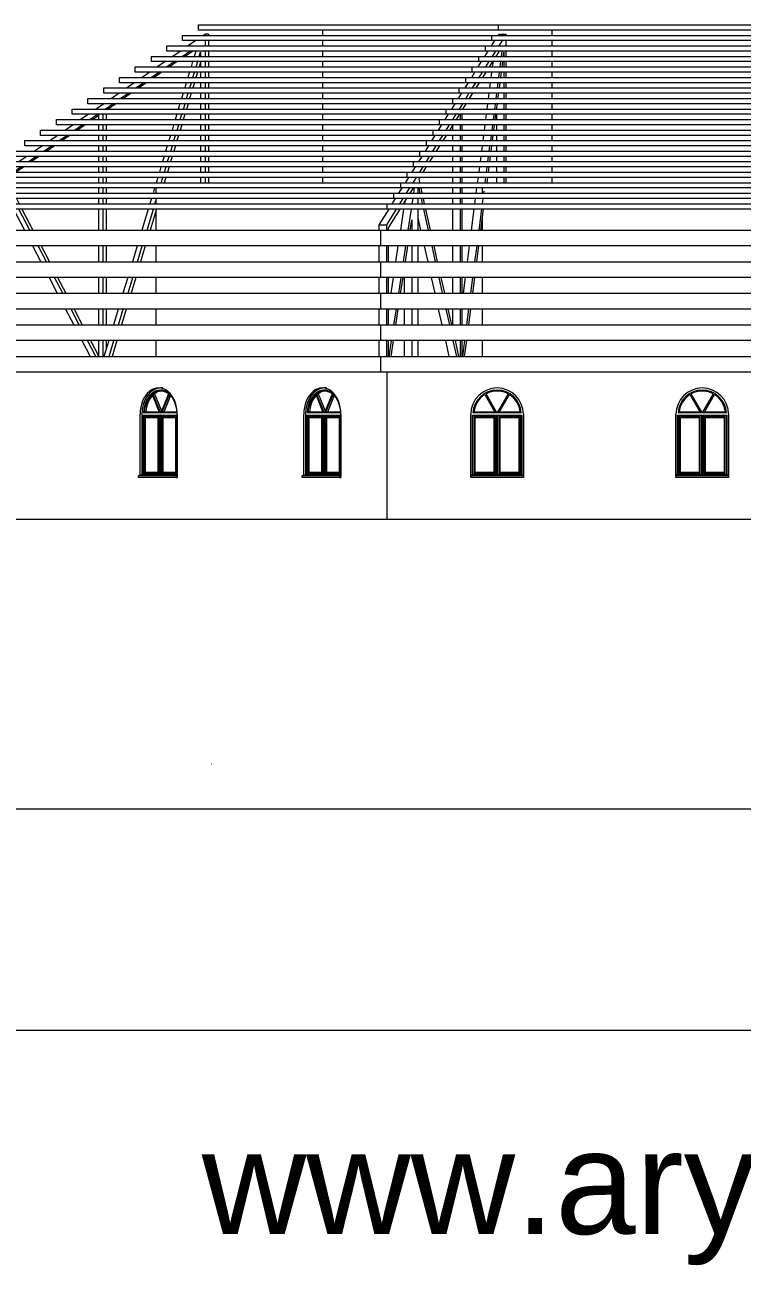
# Model space of a CAD drawing. Header units: millimetres. Extents: x -31964 to 27360, y -8966 to 14600.
# Drawn here: x -18603 to -4966, y -8966 to 14600 of the extents above; entities that cross this region are included whole.
import ezdxf

# ---------------------------------------------------------------- set-up
doc = ezdxf.new("R2010")
doc.units = ezdxf.units.MM
for name, color, linetype, lineweight in [('A-DETL-THIN', 151, 'Continuous', 9), ('A-FLOR', 192, 'Continuous', 9), ('A-GENM', 13, 'Continuous', 9), ('A-GLAZ', 151, 'Continuous', 9), ('A-ROOF', 132, 'Continuous', 9), ('A-WALL', 113, 'Continuous', 9), ('G-ANNO-TEXT', 231, 'Continuous', 9), ('I-FURN', 30, 'Continuous', 9), ('I-WALL', 2, 'Continuous', 9)]:
    doc.layers.add(name, color=color, linetype=linetype, lineweight=lineweight)
doc.styles.add('Arial', font='arial.ttf', dxfattribs={"height": 1967.065868})

# ---------------------------------------------------------------- blocks, each defined once
blk = doc.blocks.new('HOOR LIGHT - HOOR LIGHT-165948-East')
at = {"layer": 'A-GENM'}
for p, q in [((-20403, 11200), (-11713, 11200)), ((-11713, 11100), (-20403, 11100)), ((-11713, 11200), (768, 11200)), ((-11713, 11100), (-11713, 11200)), ((768, 11100), (-11713, 11100))]:
    blk.add_line(p, q, dxfattribs=at)
blk = doc.blocks.new('HOOR LIGHT1 - HOOR LIGHT-166020-East')
at = {"layer": 'A-GENM'}
for p, q in [((-20103, 11400), (-11589, 11400)), ((-11589, 11400), (644, 11400)), ((-11589, 11300), (-11589, 11400)), ((-11589, 11300), (-20103, 11300)), ((644, 11300), (-11589, 11300))]:
    blk.add_line(p, q, dxfattribs=at)
blk = doc.blocks.new('HOOR LIGHT2 - HOOR LIGHT-166050-East')
at = {"layer": 'A-GENM'}
for p, q in [((-19803, 11600), (-11464, 11600)), ((-11464, 11600), (520, 11600)), ((-11464, 11600), (-11464, 11500)), ((-11464, 11500), (-19803, 11500)), ((520, 11500), (-11464, 11500))]:
    blk.add_line(p, q, dxfattribs=at)
blk = doc.blocks.new('HOOR LIGHT3 - HOOR LIGHT-166080-East')
at = {"layer": 'A-GENM'}
for p, q in [((-19503, 11800), (-11340, 11800)), ((-11340, 11800), (395, 11800)), ((-11340, 11800), (-11340, 11700)), ((-11340, 11700), (-19503, 11700)), ((395, 11700), (-11340, 11700))]:
    blk.add_line(p, q, dxfattribs=at)
blk = doc.blocks.new('HOOR LIGHT4 - HOOR LIGHT-166110-East')
at = {"layer": 'A-GENM'}
for p, q in [((-19203, 12000), (-11216, 12000)), ((-11216, 11900), (-19203, 11900)), ((-11216, 12000), (271, 12000)), ((-11216, 11900), (-11216, 12000)), ((271, 11900), (-11216, 11900))]:
    blk.add_line(p, q, dxfattribs=at)
blk = doc.blocks.new('HOOR LIGHT5 - HOOR LIGHT-166140-East')
at = {"layer": 'A-GENM'}
for p, q in [((-18903, 12200), (-11092, 12200)), ((-11092, 12100), (-18903, 12100)), ((-11092, 12200), (147, 12200)), ((-11092, 12100), (-11092, 12200)), ((147, 12100), (-11092, 12100))]:
    blk.add_line(p, q, dxfattribs=at)
blk = doc.blocks.new('HOOR LIGHT6 - HOOR LIGHT-166170-East')
at = {"layer": 'A-GENM'}
for p, q in [((-18603, 12400), (-10967, 12400)), ((-18603, 12300), (-18603, 12400)), ((-10967, 12300), (-18603, 12300)), ((-10967, 12400), (23, 12400)), ((-10967, 12300), (-10967, 12400)), ((23, 12300), (-10967, 12300))]:
    blk.add_line(p, q, dxfattribs=at)
blk = doc.blocks.new('HOOR LIGHT7 - HOOR LIGHT-166200-East')
at = {"layer": 'A-GENM'}
for p, q in [((-18303, 12600), (-10843, 12600)), ((-18303, 12500), (-18303, 12600)), ((-10843, 12500), (-18303, 12500)), ((-10843, 12600), (-102, 12600)), ((-10843, 12500), (-10843, 12600)), ((-102, 12500), (-10843, 12500)), ((-102, 12600), (7394, 12600)), ((-102, 12500), (-102, 12600)), ((7394, 12500), (-102, 12500)), ((7394, 12600), (7394, 12500))]:
    blk.add_line(p, q, dxfattribs=at)
blk = doc.blocks.new('HOOR LIGHT8 - HOOR LIGHT-166230-East')
at = {"layer": 'A-GENM'}
for p, q in [((-18003, 12800), (-10719, 12800)), ((-18003, 12700), (-18003, 12800)), ((-10719, 12800), (-226, 12800)), ((-10719, 12700), (-10719, 12800)), ((-226, 12800), (7094, 12800)), ((-226, 12700), (-226, 12800)), ((7094, 12800), (7094, 12700)), ((-10719, 12700), (-18003, 12700)), ((-226, 12700), (-10719, 12700)), ((7094, 12700), (-226, 12700))]:
    blk.add_line(p, q, dxfattribs=at)
blk = doc.blocks.new('HOOR LIGHT9 - HOOR LIGHT-166260-East')
at = {"layer": 'A-GENM'}
for p, q in [((-17703, 13000), (-10595, 13000)), ((-17703, 12900), (-17703, 13000)), ((-10595, 13000), (-350, 13000)), ((-10595, 12900), (-10595, 13000)), ((-350, 13000), (6794, 13000)), ((-350, 12900), (-350, 13000)), ((6794, 12900), (6794, 13000)), ((-10595, 12900), (-17703, 12900)), ((-350, 12900), (-10595, 12900)), ((6794, 12900), (-350, 12900))]:
    blk.add_line(p, q, dxfattribs=at)
blk = doc.blocks.new('HOOR LIGHT10 - HOOR LIGHT-166290-East')
at = {"layer": 'A-GENM'}
for p, q in [((-17403, 13200), (-10470, 13200)), ((-17403, 13100), (-17403, 13200)), ((-10470, 13200), (-474, 13200)), ((-10470, 13100), (-10470, 13200)), ((-474, 13200), (6494, 13200)), ((-474, 13100), (-474, 13200)), ((6494, 13100), (6494, 13200)), ((-10470, 13100), (-17403, 13100)), ((-474, 13100), (-10470, 13100)), ((6494, 13100), (-474, 13100))]:
    blk.add_line(p, q, dxfattribs=at)
blk = doc.blocks.new('HOOR LIGHT11 - HOOR LIGHT-166320-East')
at = {"layer": 'A-GENM'}
for p, q in [((-17103, 13400), (-10346, 13400)), ((-17103, 13300), (-17103, 13400)), ((-10346, 13300), (-17103, 13300)), ((-10346, 13400), (-599, 13400)), ((-10346, 13300), (-10346, 13400)), ((-599, 13300), (-10346, 13300)), ((-599, 13400), (6194, 13400)), ((-599, 13300), (-599, 13400)), ((6194, 13300), (-599, 13300)), ((6194, 13300), (6194, 13400))]:
    blk.add_line(p, q, dxfattribs=at)
blk = doc.blocks.new('HOOR LIGHT12 - HOOR LIGHT-166350-East')
at = {"layer": 'A-GENM'}
for p, q in [((-16803, 13600), (-10222, 13600)), ((-16803, 13500), (-16803, 13600)), ((-10222, 13500), (-16803, 13500)), ((-10222, 13600), (-723, 13600)), ((-10222, 13500), (-10222, 13600)), ((-723, 13500), (-10222, 13500)), ((-723, 13600), (5894, 13600)), ((-723, 13500), (-723, 13600)), ((5894, 13500), (-723, 13500)), ((5894, 13500), (5894, 13600))]:
    blk.add_line(p, q, dxfattribs=at)
blk = doc.blocks.new('HOOR LIGHT13 - HOOR LIGHT-166380-East')
at = {"layer": 'A-GENM'}
for p, q in [((-16503, 13800), (-10098, 13800)), ((-16503, 13700), (-16503, 13800)), ((-10098, 13700), (-16503, 13700)), ((-10098, 13800), (-847, 13800)), ((-10098, 13700), (-10098, 13800)), ((-847, 13700), (-10098, 13700)), ((-847, 13800), (5594, 13800)), ((-847, 13700), (-847, 13800)), ((5594, 13700), (-847, 13700)), ((5594, 13700), (5594, 13800))]:
    blk.add_line(p, q, dxfattribs=at)
blk = doc.blocks.new('HOOR LIGHT14 - HOOR LIGHT-166410-East')
at = {"layer": 'A-GENM'}
for p, q in [((-16203, 14000), (-9973, 14000)), ((-16203, 14000), (-16203, 13900)), ((-9973, 14000), (-971, 14000)), ((-9973, 13900), (-9973, 14000)), ((-971, 14000), (5294, 14000)), ((-971, 13900), (-971, 14000)), ((5294, 13900), (5294, 14000)), ((-9973, 13900), (-16203, 13900)), ((-971, 13900), (-9973, 13900)), ((5294, 13900), (-971, 13900))]:
    blk.add_line(p, q, dxfattribs=at)
blk = doc.blocks.new('HOOR LIGHT15 - HOOR LIGHT-166476-East')
at = {"layer": 'A-GENM'}
for p, q in [((-15903, 14200), (-9849, 14200)), ((-15903, 14100), (-15903, 14200)), ((-9849, 14200), (-1096, 14200)), ((-9849, 14100), (-9849, 14200)), ((-1096, 14200), (4994, 14200)), ((-1096, 14100), (-1096, 14200)), ((4994, 14100), (4994, 14200)), ((-9849, 14100), (-15903, 14100)), ((-1096, 14100), (-9849, 14100)), ((4994, 14100), (-1096, 14100))]:
    blk.add_line(p, q, dxfattribs=at)
blk = doc.blocks.new('HOOR LIGHT16 - HOOR LIGHT-166506-East')
at = {"layer": 'A-GENM'}
for p, q in [((-15603, 14400), (-9725, 14400)), ((-15603, 14300), (-15603, 14400)), ((-9725, 14400), (-1220, 14400)), ((-9725, 14300), (-9725, 14400)), ((-1220, 14400), (4694, 14400)), ((-1220, 14300), (-1220, 14400)), ((4694, 14400), (4694, 14300)), ((-9725, 14300), (-15603, 14300)), ((-1220, 14300), (-9725, 14300)), ((4694, 14300), (-1220, 14300))]:
    blk.add_line(p, q, dxfattribs=at)
blk = doc.blocks.new('HOOR LIGHT17 - HOOR LIGHT-166536-East')
at = {"layer": 'A-GENM'}
for p, q in [((-15303, 14600), (-9601, 14600)), ((-15303, 14500), (-15303, 14600)), ((-9601, 14500), (-15303, 14500)), ((-9601, 14600), (-1344, 14600)), ((-9601, 14500), (-9601, 14600)), ((-1344, 14500), (-9601, 14500)), ((-1344, 14600), (4394, 14600)), ((-1344, 14500), (-1344, 14600)), ((4394, 14500), (-1344, 14500)), ((4394, 14600), (4394, 14500))]:
    blk.add_line(p, q, dxfattribs=at)
blk = doc.blocks.new('TRUESS - TRUESS-169564-East')
at = {"layer": 'A-GENM'}
for p, q in [((-15170, 14423), (-15204, 14400)), ((-15170, 14400), (-15170, 14423)), ((-15113, 14423), (-15170, 14423)), ((-15113, 14423), (-15113, 14400)), ((-15350, 14300), (-15496, 14200)), ((-15170, 14200), (-15170, 14300)), ((-15113, 14300), (-15113, 14200)), ((-15642, 14100), (-15787, 14000)), ((-15615, 14000), (-15469, 14100)), ((-15412, 14100), (-15558, 14000)), ((-15354, 14100), (-15384, 14000)), ((-15287, 14000), (-15263, 14080)), ((-15263, 14080), (-15263, 14000)), ((-15170, 14000), (-15170, 14100)), ((-15113, 14100), (-15113, 14000)), ((-16226, 13700), (-16372, 13600)), ((-16199, 13600), (-16053, 13700)), ((-15996, 13700), (-16142, 13600)), ((-15934, 13900), (-16080, 13800)), ((-15907, 13800), (-15761, 13900)), ((-15704, 13900), (-15850, 13800)), ((-15474, 13700), (-15504, 13600)), ((-15414, 13900), (-15444, 13800)), ((-15407, 13600), (-15377, 13700)), ((-15320, 13700), (-15350, 13600)), ((-15347, 13800), (-15317, 13900)), ((-15263, 13890), (-15290, 13800)), ((-15263, 13900), (-15263, 13800)), ((-15263, 13700), (-15263, 13600)), ((-15170, 13800), (-15170, 13900)), ((-15170, 13600), (-15170, 13700)), ((-15113, 13900), (-15113, 13800)), ((-15113, 13700), (-15113, 13600)), ((-16518, 13500), (-16664, 13400)), ((-16491, 13400), (-16345, 13500)), ((-16288, 13500), (-16434, 13400)), ((-15534, 13500), (-15564, 13400)), ((-15467, 13400), (-15437, 13500)), ((-15380, 13500), (-15410, 13400)), ((-15263, 13500), (-15263, 13400)), ((-15170, 13400), (-15170, 13500)), ((-15113, 13500), (-15113, 13400)), ((-16810, 13300), (-16956, 13200)), ((-16783, 13200), (-16637, 13300)), ((-16580, 13300), (-16726, 13200)), ((-15595, 13300), (-15625, 13200)), ((-15527, 13200), (-15497, 13300)), ((-15440, 13300), (-15470, 13200)), ((-15263, 13300), (-15263, 13200)), ((-15170, 13200), (-15170, 13300)), ((-15113, 13300), (-15113, 13200)), ((-17102, 13100), (-17248, 13000)), ((-17075, 13000), (-16929, 13100)), ((-16872, 13100), (-17018, 13000)), ((-15655, 13100), (-15685, 13000)), ((-15588, 13000), (-15558, 13100)), ((-15500, 13100), (-15530, 13000)), ((-15263, 13100), (-15263, 13000)), ((-15170, 13000), (-15170, 13100)), ((-15113, 13100), (-15113, 13000)), ((-17394, 12900), (-17540, 12800)), ((-17367, 12800), (-17221, 12900)), ((-17204, 12873), (-17310, 12800)), ((-17204, 12900), (-17204, 12800)), ((-17111, 12800), (-17111, 12900)), ((-17054, 12900), (-17054, 12800)), ((-15715, 12900), (-15745, 12800)), ((-15648, 12800), (-15618, 12900)), ((-15561, 12900), (-15591, 12800)), ((-15263, 12900), (-15263, 12800)), ((-15170, 12800), (-15170, 12900)), ((-15113, 12900), (-15113, 12800)), ((-17978, 12500), (-18124, 12400)), ((-17951, 12400), (-17805, 12500)), ((-17748, 12500), (-17894, 12400)), ((-17686, 12700), (-17832, 12600)), ((-17659, 12600), (-17513, 12700)), ((-17456, 12700), (-17602, 12600)), ((-17204, 12700), (-17204, 12600)), ((-17204, 12500), (-17204, 12400)), ((-17111, 12600), (-17111, 12700)), ((-17111, 12400), (-17111, 12500)), ((-17054, 12700), (-17054, 12600)), ((-17054, 12500), (-17054, 12400)), ((-15835, 12500), (-15865, 12400)), ((-15775, 12700), (-15805, 12600)), ((-15768, 12400), (-15738, 12500)), ((-15681, 12500), (-15711, 12400)), ((-15708, 12600), (-15678, 12700)), ((-15621, 12700), (-15651, 12600)), ((-15263, 12700), (-15263, 12600)), ((-15263, 12500), (-15263, 12400)), ((-15170, 12600), (-15170, 12700)), ((-15170, 12400), (-15170, 12500)), ((-15113, 12700), (-15113, 12600)), ((-15113, 12500), (-15113, 12400)), ((-18270, 12300), (-18416, 12200)), ((-18243, 12200), (-18097, 12300)), ((-18040, 12300), (-18186, 12200)), ((-17204, 12300), (-17204, 12200)), ((-17111, 12200), (-17111, 12300)), ((-17054, 12300), (-17054, 12200)), ((-15896, 12300), (-15926, 12200)), ((-15828, 12200), (-15798, 12300)), ((-15741, 12300), (-15771, 12200)), ((-15263, 12300), (-15263, 12200)), ((-15170, 12200), (-15170, 12300)), ((-15113, 12300), (-15113, 12200)), ((-18562, 12100), (-18708, 12000)), ((-18535, 12000), (-18389, 12100)), ((-18332, 12100), (-18478, 12000)), ((-17204, 12100), (-17204, 12000)), ((-17111, 12000), (-17111, 12100)), ((-17054, 12100), (-17054, 12000)), ((-15956, 12100), (-15986, 12000)), ((-15889, 12000), (-15859, 12100)), ((-15801, 12100), (-15831, 12000)), ((-15263, 12100), (-15263, 12000)), ((-15170, 12000), (-15170, 12100)), ((-15113, 12100), (-15113, 12000)), ((-18854, 11900), (-19000, 11800)), ((-18827, 11800), (-18681, 11900)), ((-18624, 11900), (-18770, 11800)), ((-17204, 11900), (-17204, 11800)), ((-17111, 11800), (-17111, 11900)), ((-17054, 11900), (-17054, 11800)), ((-16016, 11900), (-16046, 11800)), ((-15949, 11800), (-15919, 11900)), ((-15862, 11900), (-15892, 11800)), ((-15263, 11900), (-15263, 11800)), ((-15170, 11800), (-15170, 11900)), ((-15113, 11900), (-15113, 11800)), ((-19146, 11700), (-19292, 11600)), ((-19013, 11673), (-18973, 11700)), ((-18975, 11600), (-19013, 11673)), ((-18956, 11673), (-19013, 11673)), ((-18916, 11700), (-18956, 11673)), ((-18956, 11673), (-18918, 11600)), ((-17204, 11700), (-17204, 11600)), ((-17111, 11600), (-17111, 11700)), ((-17054, 11700), (-17054, 11600)), ((-16076, 11700), (-16106, 11600)), ((-16009, 11600), (-15979, 11700)), ((-15922, 11700), (-15952, 11600)), ((-15263, 11700), (-15263, 11600)), ((-15170, 11600), (-15170, 11700)), ((-15113, 11700), (-15113, 11600)), ((-19438, 11500), (-19584, 11400)), ((-19411, 11400), (-19265, 11500)), ((-19228, 11486), (-19354, 11400)), ((-19223, 11500), (-19258, 11400)), ((-19159, 11400), (-19145, 11442)), ((-19145, 11442), (-19145, 11400)), ((-19052, 11400), (-19052, 11500)), ((-19029, 11500), (-18977, 11400)), ((-18995, 11434), (-18995, 11400)), ((-18871, 11400), (-18923, 11500)), ((-18866, 11500), (-18814, 11400)), ((-17204, 11500), (-17204, 11400)), ((-17111, 11400), (-17111, 11500)), ((-17054, 11500), (-17054, 11400)), ((-16136, 11500), (-16166, 11400)), ((-20022, 11100), (-20460, 10800)), ((-20368, 10745), (-19849, 11100)), ((-19792, 11100), (-20310, 10745)), ((-19730, 11300), (-19876, 11200)), ((-19703, 11200), (-19557, 11300)), ((-19500, 11300), (-19646, 11200)), ((-19364, 11100), (-19504, 10700)), ((-19405, 10700), (-19265, 11100)), ((-19207, 11100), (-19348, 10700)), ((-19293, 11300), (-19328, 11200)), ((-19230, 11200), (-19194, 11300)), ((-19145, 11279), (-19172, 11200)), ((-19145, 11300), (-19145, 11200)), ((-19145, 11100), (-19145, 10700)), ((-19052, 11200), (-19052, 11300)), ((-19052, 10700), (-19052, 11100)), ((-18995, 11300), (-18995, 11200)), ((-18995, 11100), (-18995, 10700)), ((-18925, 11300), (-18873, 11200)), ((-18821, 11100), (-18612, 10700)), ((-18767, 11200), (-18819, 11300)), ((-18762, 11300), (-18709, 11200)), ((-18506, 10700), (-18715, 11100)), ((-18657, 11100), (-18449, 10700)), ((-17204, 11300), (-17204, 11200)), ((-17204, 11100), (-17204, 10700)), ((-17111, 11200), (-17111, 11300)), ((-17111, 10700), (-17111, 11100)), ((-17054, 11300), (-17054, 11200)), ((-17054, 11100), (-17054, 10700)), ((-16257, 11100), (-16377, 10700)), ((-16280, 10700), (-16160, 11100)), ((-16197, 11300), (-16227, 11200)), ((-16108, 11080), (-16223, 10700)), ((-16129, 11200), (-16108, 11270)), ((-20460, 10800), (-20460, 10700)), ((-20368, 10700), (-20368, 10745)), ((-20310, 10745), (-20368, 10745)), ((-20310, 10745), (-20310, 10700)), ((-20460, 10400), (-20460, 10100)), ((-20368, 10100), (-20368, 10400)), ((-20310, 10400), (-20310, 10100)), ((-19609, 10400), (-19715, 10100)), ((-19616, 10100), (-19510, 10400)), ((-19453, 10400), (-19559, 10100)), ((-19145, 10400), (-19145, 10100)), ((-19052, 10100), (-19052, 10400)), ((-18995, 10400), (-18995, 10100)), ((-18456, 10400), (-18299, 10100)), ((-18193, 10100), (-18350, 10400)), ((-18292, 10400), (-18136, 10100)), ((-17204, 10400), (-17204, 10100)), ((-17111, 10100), (-17111, 10400)), ((-17054, 10400), (-17054, 10100)), ((-16467, 10400), (-16558, 10100)), ((-16461, 10100), (-16370, 10400)), ((-16313, 10400), (-16403, 10100)), ((-20460, 9800), (-20460, 9500)), ((-20368, 9500), (-20368, 9800)), ((-20310, 9800), (-20310, 9500)), ((-19820, 9800), (-19925, 9500)), ((-19827, 9500), (-19721, 9800)), ((-19664, 9800), (-19769, 9500)), ((-19145, 9800), (-19145, 9500)), ((-19052, 9500), (-19052, 9800)), ((-18995, 9800), (-18995, 9500)), ((-18143, 9800), (-17987, 9500)), ((-17880, 9500), (-18037, 9800)), ((-17980, 9800), (-17823, 9500)), ((-17204, 9800), (-17204, 9500)), ((-17111, 9500), (-17111, 9800)), ((-17054, 9800), (-17054, 9500)), ((-16648, 9800), (-16738, 9500)), ((-16641, 9500), (-16551, 9800)), ((-16494, 9800), (-16584, 9500)), ((-20460, 9200), (-20460, 8900)), ((-20368, 8900), (-20368, 9200)), ((-20310, 9200), (-20310, 8900)), ((-20031, 9200), (-20136, 8900)), ((-20037, 8900), (-19932, 9200)), ((-19875, 9200), (-19980, 8900)), ((-19145, 9200), (-19145, 8900)), ((-19052, 8900), (-19052, 9200)), ((-18995, 9200), (-18995, 8900)), ((-17830, 9200), (-17674, 8900)), ((-17568, 8900), (-17724, 9200)), ((-17667, 9200), (-17510, 8900)), ((-17204, 9200), (-17204, 8900)), ((-17111, 8900), (-17111, 9200)), ((-17054, 9200), (-17054, 8900)), ((-16829, 9200), (-16919, 8900)), ((-16822, 8900), (-16731, 9200)), ((-16674, 9200), (-16765, 8900)), ((-20460, 8600), (-20460, 8300)), ((-20368, 8300), (-20368, 8600)), ((-20241, 8600), (-20347, 8300)), ((-20310, 8600), (-20310, 8404)), ((-20248, 8300), (-20143, 8600)), ((-20085, 8600), (-20191, 8300)), ((-19145, 8600), (-19145, 8300)), ((-19052, 8300), (-19052, 8600)), ((-18995, 8600), (-18995, 8300)), ((-17517, 8600), (-17361, 8300)), ((-17255, 8300), (-17411, 8600)), ((-17354, 8600), (-17204, 8312)), ((-17204, 8600), (-17204, 8300)), ((-17111, 8300), (-17111, 8600)), ((-17009, 8600), (-17100, 8300)), ((-17054, 8600), (-17054, 8452)), ((-17002, 8300), (-16912, 8600)), ((-16855, 8600), (-16945, 8300))]:
    blk.add_line(p, q, dxfattribs=at)
blk = doc.blocks.new('TRUESS2 - TRUESS-173441-East')
at = {"layer": 'A-GENM'}
for p, q in [((-9607, 14400), (-9592, 14423)), ((-9592, 14423), (-9455, 14423)), ((-9455, 14423), (-9469, 14400)), ((-9455, 14400), (-9455, 14423)), ((-9732, 14200), (-9670, 14300)), ((-9532, 14300), (-9595, 14200)), ((-9455, 14200), (-9455, 14300)), ((-9858, 14000), (-9795, 14100)), ((-9658, 14100), (-9721, 14000)), ((-9646, 14000), (-9583, 14100)), ((-9534, 14100), (-9547, 14000)), ((-9505, 14000), (-9495, 14080)), ((-9495, 14080), (-9495, 14000)), ((-9455, 14000), (-9455, 14100)), ((-10109, 13600), (-10047, 13700)), ((-9984, 13800), (-9921, 13900)), ((-9909, 13700), (-9972, 13600)), ((-9897, 13600), (-9835, 13700)), ((-9783, 13900), (-9846, 13800)), ((-9772, 13800), (-9709, 13900)), ((-9736, 13600), (-9723, 13700)), ((-9710, 13800), (-9697, 13900)), ((-9586, 13700), (-9599, 13600)), ((-9560, 13900), (-9573, 13800)), ((-9557, 13600), (-9544, 13700)), ((-9531, 13800), (-9518, 13900)), ((-9495, 13900), (-9495, 13800)), ((-9495, 13700), (-9495, 13600)), ((-9455, 13800), (-9455, 13900)), ((-9455, 13600), (-9455, 13700)), ((-10235, 13400), (-10172, 13500)), ((-10035, 13500), (-10098, 13400)), ((-10023, 13400), (-9960, 13500)), ((-9762, 13400), (-9749, 13500)), ((-9611, 13500), (-9624, 13400)), ((-9583, 13400), (-9570, 13500)), ((-9495, 13500), (-9495, 13400)), ((-9455, 13400), (-9455, 13500)), ((-10361, 13200), (-10298, 13300)), ((-10160, 13300), (-10223, 13200)), ((-10149, 13200), (-10086, 13300)), ((-9788, 13200), (-9775, 13300)), ((-9637, 13300), (-9650, 13200)), ((-9608, 13200), (-9596, 13300)), ((-9495, 13300), (-9495, 13200)), ((-9455, 13200), (-9455, 13300)), ((-10487, 13000), (-10424, 13100)), ((-10286, 13100), (-10349, 13000)), ((-10275, 13000), (-10212, 13100)), ((-9814, 13000), (-9801, 13100)), ((-9663, 13100), (-9676, 13000)), ((-9634, 13000), (-9621, 13100)), ((-9632, 13000), (-9632, 13017)), ((-9495, 13100), (-9495, 13000)), ((-9455, 13000), (-9455, 13100)), ((-10612, 12800), (-10549, 12900)), ((-10412, 12900), (-10475, 12800)), ((-10400, 12800), (-10337, 12900)), ((-10330, 12900), (-10330, 12800)), ((-10290, 12800), (-10290, 12900)), ((-9840, 12800), (-9827, 12900)), ((-9689, 12900), (-9702, 12800)), ((-9660, 12800), (-9647, 12900)), ((-9632, 12800), (-9632, 12900)), ((-9495, 12900), (-9495, 12800)), ((-9455, 12800), (-9455, 12900)), ((-10864, 12400), (-10801, 12500)), ((-10738, 12600), (-10675, 12700)), ((-10663, 12500), (-10726, 12400)), ((-10652, 12400), (-10589, 12500)), ((-10537, 12700), (-10600, 12600)), ((-10526, 12600), (-10463, 12700)), ((-10467, 12600), (-10467, 12693)), ((-10467, 12400), (-10467, 12500)), ((-10330, 12700), (-10330, 12600)), ((-10330, 12500), (-10330, 12400)), ((-10290, 12600), (-10290, 12700)), ((-10290, 12400), (-10290, 12500)), ((-9892, 12400), (-9879, 12500)), ((-9866, 12600), (-9853, 12700)), ((-9741, 12500), (-9754, 12400)), ((-9715, 12700), (-9728, 12600)), ((-9712, 12400), (-9699, 12500)), ((-9686, 12600), (-9673, 12700)), ((-9632, 12600), (-9632, 12700)), ((-9632, 12400), (-9632, 12500)), ((-9495, 12700), (-9495, 12600)), ((-9495, 12500), (-9495, 12400)), ((-9455, 12600), (-9455, 12700)), ((-9455, 12400), (-9455, 12500)), ((-10989, 12200), (-10926, 12300)), ((-10789, 12300), (-10852, 12200)), ((-10777, 12200), (-10714, 12300)), ((-10467, 12200), (-10467, 12300)), ((-10330, 12300), (-10330, 12200)), ((-10290, 12200), (-10290, 12300)), ((-9917, 12200), (-9905, 12300)), ((-9767, 12300), (-9780, 12200)), ((-9738, 12200), (-9725, 12300)), ((-9632, 12200), (-9632, 12300)), ((-9495, 12300), (-9495, 12200)), ((-9455, 12200), (-9455, 12300)), ((-11115, 12000), (-11052, 12100)), ((-10914, 12100), (-10977, 12000)), ((-10903, 12000), (-10840, 12100)), ((-10467, 12000), (-10467, 12100)), ((-10330, 12100), (-10330, 12000)), ((-10290, 12000), (-10290, 12100)), ((-9943, 12000), (-9930, 12100)), ((-9793, 12100), (-9806, 12000)), ((-9764, 12000), (-9751, 12100)), ((-9632, 12000), (-9632, 12100)), ((-9495, 12100), (-9495, 12000)), ((-9455, 12000), (-9455, 12100)), ((-11241, 11800), (-11178, 11900)), ((-11040, 11900), (-11103, 11800)), ((-11029, 11800), (-10966, 11900)), ((-10467, 11800), (-10467, 11900)), ((-10330, 11900), (-10330, 11800)), ((-10290, 11800), (-10290, 11900)), ((-9969, 11800), (-9956, 11900)), ((-9819, 11900), (-9832, 11800)), ((-9790, 11800), (-9777, 11900)), ((-9632, 11800), (-9632, 11900)), ((-9495, 11900), (-9495, 11800)), ((-9455, 11800), (-9455, 11900)), ((-11366, 11600), (-11303, 11700)), ((-11166, 11700), (-11229, 11600)), ((-11109, 11673), (-11091, 11700)), ((-11092, 11600), (-11109, 11673)), ((-10467, 11600), (-10467, 11700)), ((-10330, 11700), (-10330, 11600)), ((-10290, 11600), (-10290, 11700)), ((-9995, 11600), (-9982, 11700)), ((-9845, 11700), (-9858, 11600)), ((-9816, 11600), (-9803, 11700)), ((-9632, 11600), (-9632, 11700)), ((-9495, 11700), (-9495, 11600)), ((-9455, 11600), (-9455, 11700)), ((-11492, 11400), (-11429, 11500)), ((-11291, 11500), (-11354, 11400)), ((-11280, 11400), (-11217, 11500)), ((-11199, 11500), (-11214, 11400)), ((-11125, 11400), (-11125, 11500)), ((-11116, 11500), (-11093, 11400)), ((-11047, 11400), (-11070, 11500)), ((-10467, 11400), (-10467, 11500)), ((-10330, 11500), (-10330, 11400)), ((-10290, 11400), (-10290, 11500)), ((-10021, 11400), (-10008, 11500)), ((-9878, 11441), (-9884, 11400)), ((-11869, 10800), (-11680, 11100)), ((-11543, 11100), (-11731, 10800)), ((-11692, 10745), (-11468, 11100)), ((-11618, 11200), (-11555, 11300)), ((-11417, 11300), (-11480, 11200)), ((-11457, 10700), (-11397, 11100)), ((-11406, 11200), (-11343, 11300)), ((-11382, 11200), (-11374, 11250)), ((-11259, 11100), (-11320, 10700)), ((-11229, 11300), (-11244, 11200)), ((-11125, 11200), (-11125, 11300)), ((-11125, 10700), (-11125, 11100)), ((-11071, 11300), (-11048, 11200)), ((-11026, 11100), (-10936, 10700)), ((-11003, 11200), (-11025, 11300)), ((-10890, 10700), (-10980, 11100)), ((-10467, 11200), (-10467, 11300)), ((-10467, 10700), (-10467, 11100)), ((-10330, 11300), (-10330, 11200)), ((-10330, 11100), (-10330, 10700)), ((-10290, 11200), (-10290, 11300)), ((-10290, 10700), (-10290, 11100)), ((-10112, 10700), (-10060, 11100)), ((-10047, 11200), (-10034, 11300)), ((-9922, 11100), (-9974, 10700)), ((-9932, 10700), (-9881, 11100)), ((-9896, 11300), (-9909, 11200)), ((-11277, 10700), (-11248, 10896)), ((-11248, 10896), (-11248, 10700)), ((-11074, 10700), (-11125, 10931)), ((-11869, 10700), (-11869, 10800)), ((-11869, 10800), (-11731, 10800)), ((-11731, 10800), (-11731, 10700)), ((-11692, 10700), (-11692, 10745)), ((-11869, 10100), (-11869, 10400)), ((-11731, 10400), (-11731, 10100)), ((-11692, 10100), (-11692, 10400)), ((-11548, 10100), (-11503, 10400)), ((-11365, 10400), (-11411, 10100)), ((-11368, 10100), (-11323, 10400)), ((-11248, 10400), (-11248, 10100)), ((-11125, 10100), (-11125, 10400)), ((-10939, 10100), (-11006, 10400)), ((-10869, 10400), (-10801, 10100)), ((-10756, 10100), (-10823, 10400)), ((-10467, 10100), (-10467, 10400)), ((-10330, 10400), (-10330, 10100)), ((-10290, 10100), (-10290, 10400)), ((-10190, 10100), (-10151, 10400)), ((-10013, 10400), (-10052, 10100)), ((-10010, 10100), (-9971, 10400)), ((-11869, 9500), (-11869, 9800)), ((-11731, 9800), (-11731, 9500)), ((-11692, 9500), (-11692, 9800)), ((-11639, 9500), (-11594, 9800)), ((-11456, 9800), (-11501, 9500)), ((-11459, 9500), (-11413, 9800)), ((-11385, 9500), (-11385, 9800)), ((-11248, 9800), (-11248, 9500)), ((-11125, 9500), (-11125, 9800)), ((-10804, 9500), (-10872, 9800)), ((-10734, 9800), (-10667, 9500)), ((-10621, 9500), (-10688, 9800)), ((-10467, 9500), (-10467, 9800)), ((-10330, 9800), (-10330, 9500)), ((-10290, 9500), (-10290, 9800)), ((-10267, 9500), (-10228, 9800)), ((-10091, 9800), (-10130, 9500)), ((-10088, 9500), (-10049, 9800)), ((-11869, 8900), (-11869, 9200)), ((-11731, 9200), (-11731, 8900)), ((-11692, 8900), (-11692, 9200)), ((-11692, 9151), (-11684, 9200)), ((-11547, 9200), (-11592, 8900)), ((-11549, 8900), (-11504, 9200)), ((-11385, 8900), (-11385, 9200)), ((-11248, 9200), (-11248, 8900)), ((-11125, 8900), (-11125, 9200)), ((-10670, 8900), (-10737, 9200)), ((-10599, 9200), (-10532, 8900)), ((-10487, 8900), (-10554, 9200)), ((-10467, 8900), (-10467, 9200)), ((-10330, 9200), (-10330, 8900)), ((-10290, 8900), (-10290, 9200)), ((-10169, 9200), (-10207, 8900)), ((-10166, 8900), (-10127, 9200)), ((-11869, 8300), (-11869, 8600)), ((-11731, 8600), (-11731, 8300)), ((-11692, 8300), (-11692, 8600)), ((-11637, 8600), (-11683, 8300)), ((-11640, 8300), (-11595, 8600)), ((-11385, 8300), (-11385, 8600)), ((-11248, 8600), (-11248, 8300)), ((-11125, 8300), (-11125, 8600)), ((-10535, 8300), (-10603, 8600)), ((-10465, 8600), (-10398, 8300)), ((-10352, 8300), (-10419, 8600)), ((-10330, 8600), (-10330, 8300)), ((-10290, 8300), (-10290, 8600)), ((-10246, 8600), (-10285, 8300)), ((-10243, 8300), (-10204, 8600))]:
    blk.add_line(p, q, dxfattribs=at)
blk = doc.blocks.new('Bed _2_ - 1422 x 1981mm - Double-188209-East')
at = {"layer": 'I-FURN'}
blk.add_line((-15051, 559), (-15053, 559), dxfattribs=at)
blk = doc.blocks.new('Arched _2_ - Arched _2_ 2-V2-East')
at = {"layer": 'A-GLAZ'}
for p, q in [((-16185, 7575), (-16050, 7243)), ((-16167, 7590), (-16139, 7590)), ((-16025, 7243), (-16167, 7590)), ((-16139, 7590), (-16006, 7264)), ((-15979, 7700), (-16023, 7700)), ((-15992, 7660), (-16020, 7660)), ((-15873, 7590), (-16014, 7243)), ((-15975, 7660), (-15992, 7660)), ((-15990, 7243), (-15854, 7575)), ((-15835, 7555), (-15962, 7243)), ((-16377, 7200), (-16377, 6051)), ((-16360, 6053), (-16360, 7185)), ((-16356, 7174), (-16360, 7185)), ((-16360, 7185), (-16031, 7185)), ((-16356, 6064), (-16356, 7174)), ((-16043, 7174), (-16356, 7174)), ((-15706, 7225), (-16348, 7225)), ((-16324, 7135), (-16341, 7152)), ((-16341, 7152), (-16341, 6086)), ((-16058, 7152), (-16341, 7152)), ((-16050, 7243), (-16331, 7243)), ((-16324, 7135), (-16324, 6103)), ((-16066, 7135), (-16324, 7135)), ((-16312, 6103), (-16312, 7135)), ((-16058, 7152), (-16066, 7135)), ((-16066, 6103), (-16066, 7135)), ((-16058, 6086), (-16058, 7152)), ((-16031, 7185), (-16043, 7174)), ((-16043, 7174), (-16043, 6064)), ((-16031, 7185), (-16031, 6053)), ((-16027, 7185), (-16031, 7185)), ((-16027, 6053), (-16027, 7185)), ((-16014, 7243), (-16025, 7243)), ((-16024, 6053), (-16024, 7185)), ((-16020, 7174), (-16024, 7185)), ((-16024, 7185), (-15705, 7185)), ((-16020, 6064), (-16020, 7174)), ((-15707, 7174), (-16020, 7174)), ((-15988, 7135), (-16005, 7152)), ((-16005, 7152), (-16005, 6086)), ((-15722, 7152), (-16005, 7152)), ((-15709, 7243), (-15990, 7243)), ((-15988, 7135), (-15988, 6103)), ((-15730, 7135), (-15988, 7135)), ((-15976, 6103), (-15976, 7135)), ((-15722, 7152), (-15730, 7135)), ((-15730, 6103), (-15730, 7135)), ((-15722, 6086), (-15722, 7152)), ((-15705, 7176), (-15707, 7174)), ((-15707, 7174), (-15707, 6064)), ((-16439, 6034), (-16387, 6047)), ((-16439, 6000), (-16439, 6034)), ((-15732, 6034), (-16439, 6034)), ((-15732, 6000), (-16439, 6000)), ((-16387, 6050), (-16377, 6051)), ((-16387, 6047), (-16387, 6050)), ((-15705, 6050), (-16387, 6050)), ((-15705, 6047), (-16387, 6047)), ((-16377, 6051), (-15705, 6051)), ((-16356, 6064), (-16360, 6053)), ((-16031, 6053), (-16360, 6053)), ((-16043, 6064), (-16356, 6064)), ((-16324, 6103), (-16341, 6086)), ((-16341, 6086), (-16058, 6086)), ((-16324, 6103), (-16066, 6103)), ((-16066, 6103), (-16058, 6086)), ((-16043, 6064), (-16031, 6053)), ((-16031, 6053), (-16027, 6053)), ((-16020, 6064), (-16024, 6053)), ((-15705, 6053), (-16024, 6053)), ((-15707, 6064), (-16020, 6064)), ((-15988, 6103), (-16005, 6086)), ((-16005, 6086), (-15722, 6086)), ((-15988, 6103), (-15730, 6103)), ((-15705, 6040), (-15732, 6034)), ((-15732, 6034), (-15732, 6000)), ((-15732, 6000), (-15705, 6000)), ((-15730, 6103), (-15722, 6086)), ((-15707, 6064), (-15705, 6062))]:
    blk.add_line(p, q, dxfattribs=at)
for centre, major_axis, start_param, end_param in [((-16023, 7200), (0, 500), 0.050206, 1.570796), ((-16023, 7200), (0, 460), 5.387273, 7.799607), ((-16020, 7200), (0, 460), 0.079817, 1.354121), ((-16020, 7200), (0, 442), 0.557542, 1.473357), ((-15992, 7200), (0, 442), 0.634366, 1.473357), ((-16020, 7200), (0, 442), 5.79353, 6.772841), ((-15992, 7200), (0, 442), 0.069986, 0.489656), ((-16020, 7200), (0, 442), 4.809828, 5.725643), ((-16020, 7200), (0, 460), 1.356798, 1.516422)]:
    blk.add_ellipse(centre, major_axis=major_axis, ratio=0.707107, start_param=start_param, end_param=end_param, dxfattribs=at)
blk = doc.blocks.new('Arched _2_ - Arched _2_ 2-V3-East')
at = {"layer": 'A-GLAZ'}
for p, q in [((-9860, 7575), (-9668, 7243)), ((-9634, 7243), (-9834, 7590)), ((-9418, 7590), (-9619, 7243)), ((-9584, 7243), (-9392, 7575)), ((-10096, 6053), (-10096, 7185)), ((-10085, 7174), (-10096, 7185)), ((-10096, 7185), (-9631, 7185)), ((-9167, 7225), (-10086, 7225)), ((-10085, 6064), (-10085, 7174)), ((-9642, 7174), (-10085, 7174)), ((-9668, 7243), (-10066, 7243)), ((-10046, 7135), (-10064, 7152)), ((-10064, 7152), (-10064, 6086)), ((-9664, 7152), (-10064, 7152)), ((-10046, 7135), (-10046, 6103)), ((-9681, 7135), (-10046, 7135)), ((-9664, 7152), (-9681, 7135)), ((-9681, 6103), (-9681, 7135)), ((-9664, 6086), (-9664, 7152)), ((-9631, 7185), (-9642, 7174)), ((-9642, 7174), (-9642, 6064)), ((-9619, 7243), (-9634, 7243)), ((-9631, 7185), (-9631, 6053)), ((-9621, 6053), (-9621, 7185)), ((-9610, 7174), (-9621, 7185)), ((-9621, 7185), (-9156, 7185)), ((-9610, 6064), (-9610, 7174)), ((-9167, 7174), (-9610, 7174)), ((-9571, 7135), (-9589, 7152)), ((-9589, 7152), (-9589, 6086)), ((-9189, 7152), (-9589, 7152)), ((-9186, 7243), (-9584, 7243)), ((-9571, 7135), (-9571, 6103)), ((-9206, 7135), (-9571, 7135)), ((-9189, 7152), (-9206, 7135)), ((-9206, 6103), (-9206, 7135)), ((-9189, 6086), (-9189, 7152)), ((-9156, 7185), (-9167, 7174)), ((-9167, 7174), (-9167, 6064)), ((-9156, 7185), (-9156, 6053)), ((-10126, 6051), (-9126, 6051)), ((-9126, 6050), (-10126, 6050)), ((-9126, 6047), (-10126, 6047)), ((-10126, 6034), (-10126, 6040)), ((-10126, 6000), (-10126, 6034)), ((-9126, 6034), (-10126, 6034)), ((-9126, 6000), (-10126, 6000)), ((-10085, 6064), (-10096, 6053)), ((-9631, 6053), (-10096, 6053)), ((-9642, 6064), (-10085, 6064)), ((-10046, 6103), (-10064, 6086)), ((-10064, 6086), (-9664, 6086)), ((-10046, 6103), (-9681, 6103)), ((-9681, 6103), (-9664, 6086)), ((-9642, 6064), (-9631, 6053)), ((-9610, 6064), (-9621, 6053)), ((-9156, 6053), (-9621, 6053)), ((-9167, 6064), (-9610, 6064)), ((-9571, 6103), (-9589, 6086)), ((-9589, 6086), (-9189, 6086)), ((-9571, 6103), (-9206, 6103)), ((-9206, 6103), (-9189, 6086)), ((-9167, 6064), (-9156, 6053)), ((-9126, 6040), (-9126, 6034)), ((-9126, 6034), (-9126, 6000))]:
    blk.add_line(p, q, dxfattribs=at)
for radius, start, end in [(460, 3.1154, 176.8846), (442, 121.9448, 174.4171), (442, 61.9448, 118.0552), (442, 5.5829, 58.0552)]:
    blk.add_arc((-9626, 7200), radius, start, end, dxfattribs=at)
blk = doc.blocks.new('POLYGON HOORNO1 - POLYGON HOORNO-266158-East')
at = {"layer": 'A-ROOF'}
for p, q in [((-20703, 8300), (-11837, 8300)), ((-11837, 8300), (893, 8300)), ((-11837, 8000), (-11837, 8300)), ((-11837, 8000), (-20703, 8000)), ((893, 8000), (-11837, 8000))]:
    blk.add_line(p, q, dxfattribs=at)
blk = doc.blocks.new('POLYGON HOORNO2 - POLYGON HOORNO-266412-East')
at = {"layer": 'A-ROOF'}
for p, q in [((-20703, 8900), (-11837, 8900)), ((-11837, 8900), (893, 8900)), ((-11837, 8600), (-11837, 8900)), ((-11837, 8600), (-20703, 8600)), ((893, 8600), (-11837, 8600))]:
    blk.add_line(p, q, dxfattribs=at)
blk = doc.blocks.new('POLYGON HOORNO3 - POLYGON HOORNO-266474-East')
at = {"layer": 'A-ROOF'}
for p, q in [((-20703, 9500), (-11837, 9500)), ((-11837, 9500), (893, 9500)), ((-11837, 9200), (-11837, 9500)), ((-11837, 9200), (-20703, 9200)), ((893, 9200), (-11837, 9200))]:
    blk.add_line(p, q, dxfattribs=at)
blk = doc.blocks.new('POLYGON HOORNO4 - POLYGON HOORNO-266536-East')
at = {"layer": 'A-ROOF'}
for p, q in [((-20703, 10100), (-11837, 10100)), ((-11837, 10100), (893, 10100)), ((-11837, 9800), (-11837, 10100)), ((-11837, 9800), (-20703, 9800)), ((893, 9800), (-11837, 9800))]:
    blk.add_line(p, q, dxfattribs=at)
blk = doc.blocks.new('POLYGON HOORNO5 - POLYGON HOORNO-266598-East')
at = {"layer": 'A-ROOF'}
for p, q in [((-20703, 10700), (-11837, 10700)), ((-11837, 10700), (893, 10700)), ((-11837, 10400), (-11837, 10700)), ((-11837, 10400), (-20703, 10400)), ((893, 10400), (-11837, 10400))]:
    blk.add_line(p, q, dxfattribs=at)

msp = doc.modelspace()

# ---------------------------------------------------------------- linework, layer by layer
at = {"layer": 'A-DETL-THIN'}
for p, q in [((27360, -300), (-31640, -300)), ((-31640, -4500), (27360, -4500))]:
    msp.add_line(p, q, dxfattribs=at)
at = {"layer": 'A-FLOR'}
for p, q in [((-12946, 14500), (-12946, 14400)), ((-8584, 14500), (-8584, 14400)), ((-12946, 14300), (-12946, 14200)), ((-8584, 14300), (-8584, 14200))]:
    msp.add_line(p, q, dxfattribs=at)
at = {"layer": 'A-WALL'}
for p, q in [((-11713, 5200), (-11713, 8000)), ((-16412, 6040), (-16412, 7200)), ((-15705, 7200), (-15705, 6000)), ((-13301, 6040), (-13301, 7200)), ((-12594, 7200), (-12594, 6000)), ((-10126, 6040), (-10126, 7200)), ((-9126, 7200), (-9126, 6040)), ((-6226, 6040), (-6226, 7200)), ((-5226, 7200), (-5226, 6040))]:
    msp.add_line(p, q, dxfattribs=at)
for centre in [(-9626, 7200), (-5726, 7200)]:
    msp.add_arc(centre, 500, 0, 180, dxfattribs=at)
for centre in [(-16059, 7200), (-12947, 7200)]:
    msp.add_ellipse(centre, major_axis=(0, 500), ratio=0.707107, start_param=4.712389, end_param=7.853982, dxfattribs=at)
at = {"layer": 'I-WALL'}
for p, q in [((-12946, 14100), (-12946, 14000)), ((-8584, 14100), (-8584, 14000)), ((-12946, 13900), (-12946, 13800)), ((-12946, 13700), (-12946, 13600)), ((-8584, 13900), (-8584, 13800)), ((-8584, 13700), (-8584, 13600)), ((-12946, 13500), (-12946, 13400)), ((-8584, 13500), (-8584, 13400)), ((-12946, 13300), (-12946, 13200)), ((-8584, 13300), (-8584, 13200)), ((-12946, 13100), (-12946, 13000)), ((-8584, 13100), (-8584, 13000)), ((-12946, 12900), (-12946, 12800)), ((-8584, 12900), (-8584, 12800)), ((-12946, 12700), (-12946, 12600)), ((-12946, 12500), (-12946, 12400)), ((-8584, 12700), (-8584, 12600)), ((-8584, 12500), (-8584, 12400)), ((-12946, 12300), (-12946, 12200)), ((-8584, 12300), (-8584, 12200)), ((-12946, 12100), (-12946, 12000)), ((-8584, 12100), (-8584, 12000)), ((-12946, 11900), (-12946, 11800)), ((-8584, 11900), (-8584, 11800)), ((-12946, 11700), (-12946, 11600)), ((-8584, 11700), (-8584, 11600)), ((-16108, 11400), (-16108, 11500)), ((-9903, 11410), (-9903, 11500)), ((-16108, 11200), (-16108, 11300)), ((-16108, 10700), (-16108, 11100)), ((-9903, 10700), (-9903, 10924)), ((-16108, 10100), (-16108, 10400)), ((-9903, 10100), (-9903, 10400)), ((-16108, 9500), (-16108, 9800)), ((-9903, 9500), (-9903, 9800)), ((-16108, 8900), (-16108, 9200)), ((-9903, 8900), (-9903, 9200)), ((-16108, 8300), (-16108, 8600)), ((-9903, 8300), (-9903, 8600)), ((18550, 5200), (-25216, 5200))]:
    msp.add_line(p, q, dxfattribs=at)

# ---------------------------------------------------------------- block references
at = {"layer": 'A-GENM'}
for name in ['TRUESS - TRUESS-169564-East', 'HOOR LIGHT16 - HOOR LIGHT-166506-East', 'HOOR LIGHT17 - HOOR LIGHT-166536-East', 'TRUESS2 - TRUESS-173441-East', 'HOOR LIGHT15 - HOOR LIGHT-166476-East', 'HOOR LIGHT14 - HOOR LIGHT-166410-East', 'HOOR LIGHT13 - HOOR LIGHT-166380-East', 'HOOR LIGHT12 - HOOR LIGHT-166350-East', 'HOOR LIGHT10 - HOOR LIGHT-166290-East', 'HOOR LIGHT11 - HOOR LIGHT-166320-East', 'HOOR LIGHT9 - HOOR LIGHT-166260-East', 'HOOR LIGHT8 - HOOR LIGHT-166230-East', 'HOOR LIGHT7 - HOOR LIGHT-166200-East', 'HOOR LIGHT6 - HOOR LIGHT-166170-East', 'HOOR LIGHT5 - HOOR LIGHT-166140-East', 'HOOR LIGHT3 - HOOR LIGHT-166080-East', 'HOOR LIGHT4 - HOOR LIGHT-166110-East', 'HOOR LIGHT2 - HOOR LIGHT-166050-East', 'HOOR LIGHT1 - HOOR LIGHT-166020-East', 'HOOR LIGHT - HOOR LIGHT-165948-East']:
    msp.add_blockref(name, (0, 0), dxfattribs=at)
at = {"layer": 'A-GLAZ'}
for name, p in [('Arched _2_ - Arched _2_ 2-V2-East', (0, 0)), ('Arched _2_ - Arched _2_ 2-V2-East', (3111, 0)), ('Arched _2_ - Arched _2_ 2-V3-East', (0, 0)), ('Arched _2_ - Arched _2_ 2-V3-East', (3900, 0))]:
    msp.add_blockref(name, p, dxfattribs=at)
at = {"layer": 'A-ROOF'}
for name in ['POLYGON HOORNO5 - POLYGON HOORNO-266598-East', 'POLYGON HOORNO4 - POLYGON HOORNO-266536-East', 'POLYGON HOORNO3 - POLYGON HOORNO-266474-East', 'POLYGON HOORNO2 - POLYGON HOORNO-266412-East', 'POLYGON HOORNO1 - POLYGON HOORNO-266158-East']:
    msp.add_blockref(name, (0, 0), dxfattribs=at)
at = {"layer": 'I-FURN'}
msp.add_blockref('Bed _2_ - 1422 x 1981mm - Double-188209-East', (0, 0), dxfattribs=at)

# ---------------------------------------------------------------- texts
at = {"layer": 'G-ANNO-TEXT', "color": 7, "insert": (-15238, -6405), "char_height": 1967.07, "width": 29496, "attachment_point": 1, "line_spacing_factor": 0.938532, "style": 'Arial', "bg_fill": 3, "box_fill_scale": 1.25, "bg_fill_color": 0, "bg_fill_transparency": 0}
msp.add_mtext('www.aryaahora.com', dxfattribs=at)

# ---------------------------------------------------------------- next in the draw order: texts
msp.add_mtext('www.aryaahora.com', dxfattribs=at)

doc.saveas('drawing.dxf')
